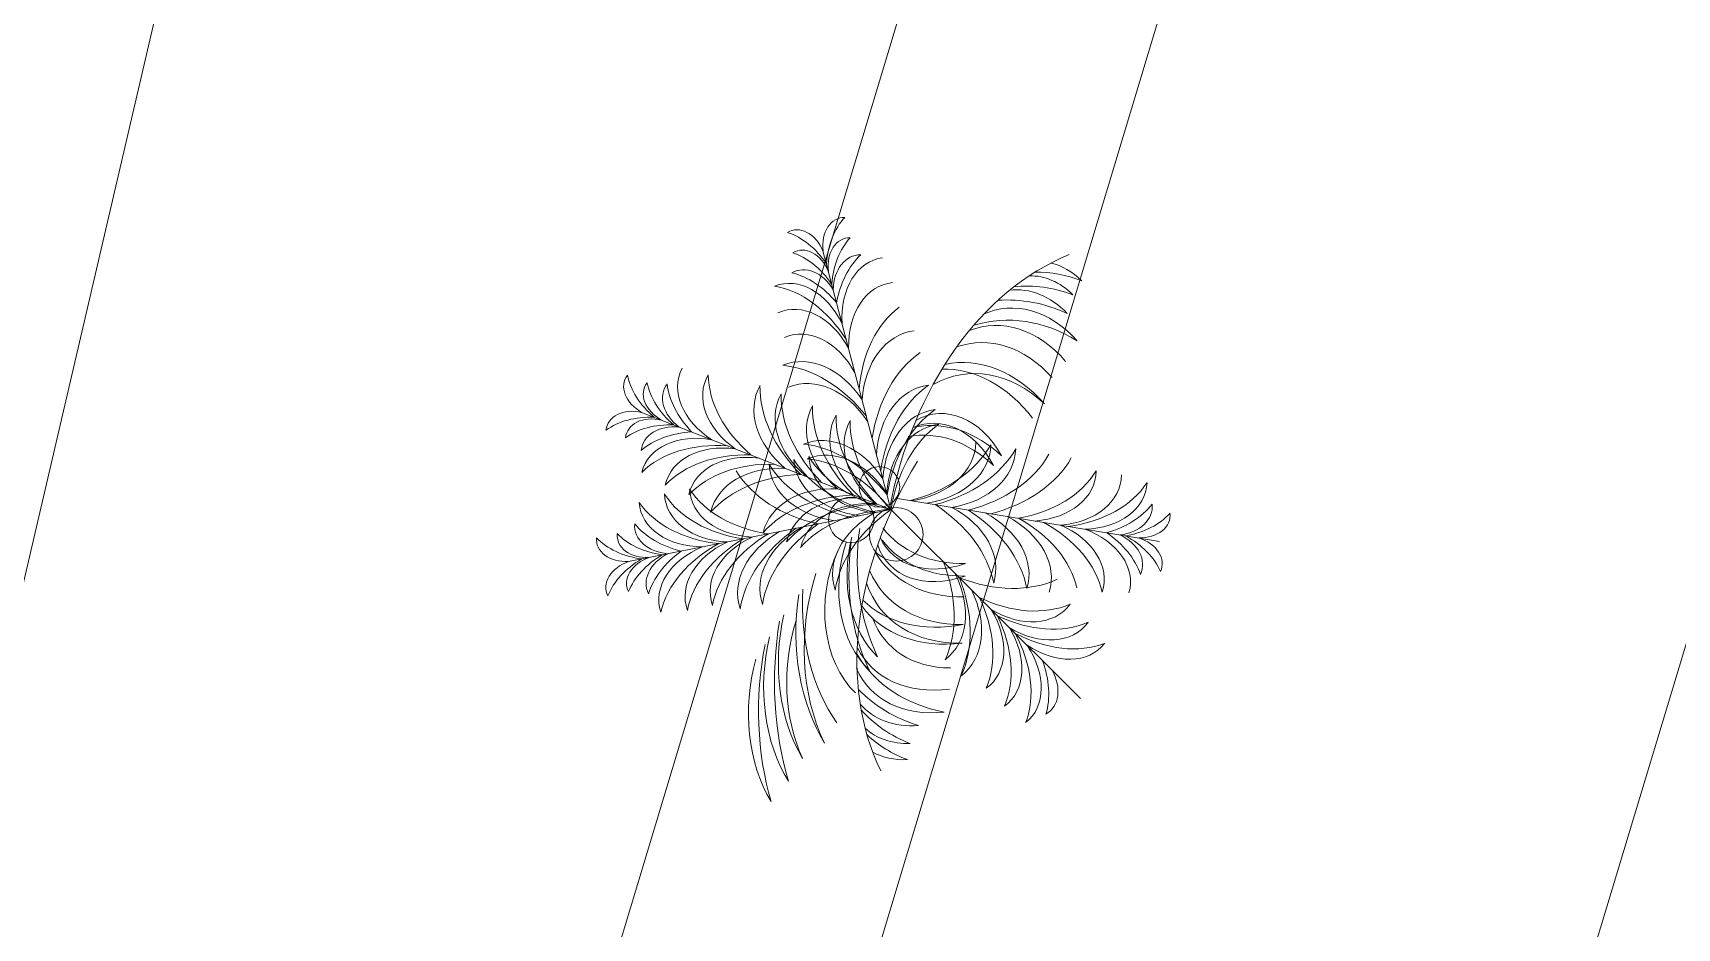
# Model space of a CAD drawing. Header units: millimetres. Extents: x 474016 to 477875, y 2288607 to 2292200.
# Drawn here: x 474348.53 to 474374.92, y 2289684.97 to 2289699.34 of the extents above; entities that cross this region are included whole.
import ezdxf

# ---------------------------------------------------------------- set-up
doc = ezdxf.new("R2010")
doc.units = ezdxf.units.MM
doc.header["$LTSCALE"] = 50
for name, color, linetype, lineweight in [('BANQUETA', 251, 'Continuous', 5), ('JARDIN-HP', 64, 'Continuous', 5), ('JARDINES', 98, 'Continuous', 13)]:
    doc.layers.add(name, color=color, linetype=linetype, lineweight=lineweight)

# ---------------------------------------------------------------- blocks, each defined once
blk = doc.blocks.new('A$C41BB26E9')
at = {"color": 0}
for p in [(1.999, 1.925), (3.251, -3.539)]:
    blk.add_line(p, (2.054, -0.938), dxfattribs=at)
at = {"color": 56}
for p, q in [((3.546, 1.506), (2.054, -0.938)), ((-0.293, 0.701), (2.054, -0.938)), ((1.382, -3.752), (1.923, -0.941))]:
    blk.add_line(p, q, dxfattribs=at)
for centre, radius in [((2.303, -0.578), 0.243), ((1.869, -0.738), 0.217), ((2.284, -1.082), 0.287)]:
    blk.add_circle(centre, radius)
at = {"color": 56, "true_color": 0x7a7a00}
for centre, major_axis, ratio, start_param, end_param in [((1.739, 1.845), (-0.007, 0.369), 0.723404, -1.366779, 0.20531), ((1.417, 1.375), (-0.018, 0.909), 0.723404, -1.121531, -0.433471), ((2.262, 1.855), (-0.007, 0.369), 0.723404, -0.20531, 1.366779), ((2.602, 1.398), (-0.018, 0.909), 0.723404, 0.433471, 1.121531), ((1.743, 1.62), (-0.007, 0.369), 0.723404, -1.366779, 0.20531), ((1.421, 1.15), (-0.018, 0.909), 0.723404, -1.121531, -0.433471), ((2.266, 1.63), (-0.007, 0.369), 0.723404, -0.20531, 1.366779), ((2.606, 1.173), (-0.018, 0.909), 0.723404, 0.433471, 1.121531), ((1.695, 1.314), (-0.009, 0.47), 0.723404, -1.190837, 0.194817), ((1.346, 0.731), (-0.022, 1.114), 0.723404, -0.994705, -0.373636), ((2.326, 1.326), (-0.009, 0.47), 0.723404, -0.194817, 1.190837), ((2.697, 0.758), (-0.022, 1.114), 0.723404, 0.373636, 0.994705), ((2.76, 1.355), (0.473, 0.776), 0.723404, -1.121531, -0.433471), ((3.283, 1.579), (0.192, 0.315), 0.723404, -1.366779, 0.20531), ((1.473, 0.902), (-0.015, 0.782), 0.723404, -1.305586, 0.091225), ((2.564, 0.923), (-0.015, 0.782), 0.723404, -0.091225, 1.305586), ((2.925, 0.425), (-0.026, 1.348), 0.723404, 0.312027, 1.166602), ((2.552, 0.926), (0.407, 0.667), 0.723404, -1.305586, 0.091225), ((1.99, 0.678), (0.702, 1.151), 0.723404, -1.166602, -0.312027), ((3.166, 1.386), (0.192, 0.315), 0.723404, -1.366779, 0.20531), ((2.642, 1.163), (0.473, 0.776), 0.723404, -1.121531, -0.433471), ((3.771, 0.738), (0.473, 0.776), 0.723404, 0.433471, 1.121531), ((3.73, 1.306), (0.192, 0.315), 0.723404, -0.20531, 1.366779), ((1.457, 0.572), (-0.016, 0.83), 0.723404, -1.24346, 0.110756), ((2.593, 0.594), (-0.016, 0.83), 0.723404, -0.110756, 1.24346), ((2.954, 0.066), (-0.027, 1.414), 0.723404, 0.281779, 1.115718), ((2.961, 1.155), (0.245, 0.401), 0.723404, -1.190837, 0.194817), ((2.354, 0.85), (0.58, 0.951), 0.723404, -0.994705, -0.373636), ((3.613, 1.114), (0.192, 0.315), 0.723404, -0.20531, 1.366779), ((1.116, 0.031), (-0.027, 1.414), 0.723404, -1.115718, -0.281779), ((2.361, 0.656), (0.432, 0.708), 0.723404, -1.24346, 0.110756), ((1.784, 0.383), (0.737, 1.208), 0.723404, -1.115718, -0.281779), ((3.5, 0.826), (0.245, 0.401), 0.723404, -0.194817, 1.190837), ((3.654, 0.546), (0.473, 0.776), 0.723404, 0.433471, 1.121531), ((-0.082, 0.873), (-0.303, 0.211), 0.723404, -0.20531, 1.366779), ((0.487, 0.878), (-0.745, 0.52), 0.723404, 0.433471, 1.121531), ((0.849, 0.569), (-0.641, 0.447), 0.723404, -0.091225, 1.305586), ((1.464, 0.568), (-1.105, 0.772), 0.723404, 0.312027, 1.166602), ((2.599, 0.32), (-0.016, 0.83), 0.723404, -0.110756, 1.24346), ((2.96, -0.208), (-0.027, 1.414), 0.723404, 0.281779, 1.115718), ((2.219, 0.422), (0.432, 0.708), 0.723404, -1.24346, 0.110756), ((1.641, 0.149), (0.737, 1.208), 0.723404, -1.115718, -0.281779), ((3.484, 0.358), (0.407, 0.667), 0.723404, -0.091225, 1.305586), ((3.508, 0.147), (0.58, 0.951), 0.723404, 0.373636, 0.994705), ((0.102, 0.744), (-0.303, 0.211), 0.723404, -0.20531, 1.366779), ((0.672, 0.75), (-0.745, 0.52), 0.723404, 0.433471, 1.121531), ((0.383, 0.614), (-0.385, 0.269), 0.723404, -0.194817, 1.190837), ((1.061, 0.579), (-0.913, 0.638), 0.723404, 0.373636, 0.994705), ((1.133, 0.399), (-0.68, 0.475), 0.723404, -0.110756, 1.24346), ((1.38, -0.167), (-0.02, 1.008), 0.723404, -1.13012, 0.094138), ((2.699, -0.141), (-0.02, 1.008), 0.723404, -0.094138, 1.13012), ((3.332, 0.064), (0.432, 0.708), 0.723404, -0.110756, 1.24346), ((3.521, -0.256), (0.702, 1.151), 0.723404, 0.312027, 1.166602), ((-0.382, 0.443), (-0.303, 0.211), 0.723404, -1.366779, 0.20531), ((1.357, 0.242), (-0.68, 0.475), 0.723404, -0.110756, 1.24346), ((1.008, -0.803), (-0.033, 1.69), 0.723404, -1.023266, -0.261161), ((3.095, -0.763), (-0.033, 1.69), 0.723404, 0.261161, 1.023266), ((1.118, -0.469), (0.88, 1.443), 0.723404, -1.023266, -0.261161), ((3.353, -0.575), (0.737, 1.208), 0.723404, 0.281779, 1.115718), ((-0.191, -0.093), (-0.745, 0.52), 0.723404, -1.121531, -0.433471), ((-0.197, 0.314), (-0.303, 0.211), 0.723404, -1.366779, 0.20531), ((-0.006, -0.222), (-0.745, 0.52), 0.723404, -1.121531, -0.433471), ((1.789, 0.052), (-0.827, 0.577), 0.723404, -0.094138, 1.13012), ((2.525, 0.007), (-1.386, 0.967), 0.723404, 0.261161, 1.023266), ((1.988, -0.087), (-0.827, 0.577), 0.723404, -0.094138, 1.13012), ((1.385, -0.41), (-0.02, 1.008), 0.723404, -1.13012, 0.094138), ((1.013, -1.046), (-0.033, 1.69), 0.723404, -1.023266, -0.261161), ((3.21, -0.808), (0.737, 1.208), 0.723404, 0.281779, 1.115718), ((3.189, -0.169), (0.432, 0.708), 0.723404, -0.110756, 1.24346), ((0.224, -0.326), (-0.641, 0.447), 0.723404, -1.305586, 0.091225), ((0.022, 0.096), (-0.385, 0.269), 0.723404, -1.190837, 0.194817), ((0.288, -0.529), (-0.913, 0.638), 0.723404, -0.994705, -0.373636), ((1.586, -0.44), (0.525, 0.861), 0.723404, -1.13012, 0.094138), ((0.93, -0.777), (0.88, 1.443), 0.723404, -1.023266, -0.261161), ((3.026, -0.612), (0.525, 0.861), 0.723404, -0.094138, 1.13012), ((0.482, -0.534), (-0.68, 0.475), 0.723404, -1.24346, 0.110756), ((1.391, -0.77), (-0.02, 1.008), 0.723404, -1.13012, 0.094138), ((1.02, -1.406), (-0.033, 1.69), 0.723404, -1.023266, -0.261161), ((2.505, -0.448), (-0.827, 0.577), 0.723404, -0.094138, 1.13012), ((3.24, -0.493), (-1.386, 0.967), 0.723404, 0.261161, 1.023266), ((1.445, -0.67), (0.525, 0.861), 0.723404, -1.13012, 0.094138), ((0.79, -1.007), (0.88, 1.443), 0.723404, -1.023266, -0.261161), ((2.71, -0.744), (-0.02, 1.008), 0.723404, -0.094138, 1.13012), ((3.107, -1.365), (-0.033, 1.69), 0.723404, 0.261161, 1.023266), ((2.9, -0.819), (0.525, 0.861), 0.723404, -0.094138, 1.13012), ((3.026, -1.349), (0.88, 1.443), 0.723404, 0.261161, 1.023266), ((1.397, -1.04), (-0.02, 1.008), 0.723404, -1.13012, 0.094138), ((2.638, -0.541), (-0.827, 0.577), 0.723404, -0.094138, 1.13012), ((3.373, -0.586), (-1.386, 0.967), 0.723404, 0.261161, 1.023266), ((1.361, -0.809), (0.525, 0.861), 0.723404, -1.13012, 0.094138), ((0.705, -1.146), (0.88, 1.443), 0.723404, -1.023266, -0.261161), ((2.716, -1.014), (-0.02, 1.008), 0.723404, -0.094138, 1.13012), ((2.9, -1.556), (0.88, 1.443), 0.723404, 0.261161, 1.023266), ((0.944, -1.284), (-1.16, 0.81), 0.723404, -1.115718, -0.281779), ((1.034, -1.03), (-0.827, 0.577), 0.723404, -1.13012, 0.094138), ((1.025, -1.676), (-0.033, 1.69), 0.723404, -1.023266, -0.261161), ((1.4, -1.202), (-0.02, 1.008), 0.723404, -1.13012, 0.094138), ((3.112, -1.635), (-0.033, 1.69), 0.723404, 0.261161, 1.023266), ((2.719, -1.176), (-0.02, 1.008), 0.723404, -0.094138, 1.13012), ((3.115, -1.797), (-0.033, 1.69), 0.723404, 0.261161, 1.023266), ((3.704, -2.103), (-2.624, 0.637), 0.714286, 4.179349, 4.820469), ((4.122, -1.283), (-1.534, 0.372), 0.714286, 3.888492, 4.926001), ((1.028, -1.838), (-0.033, 1.69), 0.723404, -1.023266, -0.261161), ((2.716, -1.653), (-1.879, 0.456), 0.714286, 3.806569, 4.639337), ((3.47, -1.48), (-1.656, 0.402), 0.714286, 3.88992, 4.86288), ((3.29, -2.282), (-2.814, 0.683), 0.714286, 4.170125, 4.780311), ((3.78, -1.381), (-1.599, 0.388), 0.714286, 3.86745, 4.883323), ((1.528, -1.375), (-0.827, 0.577), 0.723404, -1.13012, 0.094138), ((2.487, -1.496), (0.525, 0.861), 0.723404, -0.094138, 1.13012), ((2.952, -1.39), (-1.112, 0.27), 0.714286, 3.627505, 5.149011), ((3.161, -1.824), (-1.864, 0.452), 0.714286, 3.982805, 4.982914), ((3.658, -1.569), (-1.56, 0.378), 0.714286, 4.003422, 4.972752), ((1.824, -2.05), (-1.386, 0.967), 0.723404, -1.023266, -0.261161), ((2.487, -2.233), (0.88, 1.443), 0.723404, 0.261161, 1.023266), ((2.098, -2.039), (-1.864, 0.452), 0.714286, 3.982805, 4.744909), ((2.508, -1.48), (-1.112, 0.27), 0.714286, 3.627505, 4.912474), ((2.265, -2.005), (-1.864, 0.452), 0.714286, 3.982805, 4.744909), ((2.675, -1.447), (-1.112, 0.27), 0.714286, 3.627505, 4.993486), ((1.834, -1.504), (-0.899, 0.484), 0.72, -0.281097, 1.084884), ((2.046, -2.205), (-1.386, 0.967), 0.723404, -1.023266, -0.261161), ((1.96, -1.46), (-0.899, 0.484), 0.72, -0.200085, 1.084884), ((1.883, -1.622), (-0.827, 0.577), 0.723404, -1.13012, 0.094138), ((2.178, -2.298), (-1.386, 0.967), 0.723404, -1.023266, -0.261161), ((2.745, -1.688), (-1.507, 0.812), 0.72, -0.03252, 0.729584), ((1.939, -1.971), (-1.507, 0.812), 0.72, -0.270525, 0.729584), ((2.016, -1.667), (-1.52, 0.819), 0.72, 0.073052, 0.90582), ((2.619, -1.732), (-1.507, 0.812), 0.72, -0.03252, 0.729584), ((0.804, -1.812), (1.484, 0.855), 0.72, -0.729584, 0.03252), ((1.582, -1.562), (0.885, 0.51), 0.72, -1.084884, 0.200085), ((0.931, -1.853), (1.484, 0.855), 0.72, -0.729584, 0.03252), ((1.71, -1.602), (0.885, 0.51), 0.72, -1.084884, 0.281097), ((1.144, -1.921), (1.484, 0.855), 0.72, -0.729584, 0.12698), ((1.426, -2.011), (1.484, 0.855), 0.72, -0.729584, 0.213498), ((1.617, -2.072), (1.484, 0.855), 0.72, -0.729584, 0.270525), ((1.531, -1.771), (1.496, 0.862), 0.72, -0.90582, -0.073052), ((1.643, -1.929), (1.52, 0.876), 0.72, -0.831119, 0.049618), ((0.867, -1.982), (-1.241, 0.668), 0.72, -0.213612, 0.823897), ((1.917, -2.392), (-2.123, 1.143), 0.72, -0.10808, 0.53304), ((1.154, -1.911), (-1.293, 0.697), 0.72, -0.170934, 0.844939), ((1.033, -0.039), (0.319, 1.659), 0.723404, 3.402754, 4.164858), ((1.322, -0.57), (0.19, 0.99), 0.723404, 3.047455, 4.271712), ((2.401, -1.99), (1.273, 0.733), 0.72, -0.844939, 0.170934), ((1.652, -2.492), (2.089, 1.203), 0.72, -0.53304, 0.10808), ((2.69, -2.053), (1.221, 0.704), 0.72, -0.823897, 0.213612), ((1.482, -2.459), (-2.105, 1.134), 0.72, 0.016555, 0.382187), ((0.429, -1.859), (-1.012, 0.545), 0.72, 0.006837, 0.780102), ((1.981, -2.43), (-2.379, 1.282), 0.72, 0.051792, 0.431948), ((0.982, -0.304), (0.319, 1.659), 0.723404, 3.402754, 4.164858), ((1.292, -0.729), (0.19, 0.99), 0.723404, 3.047455, 4.271712), ((3.032, -0.698), (0.319, 1.659), 0.723404, 2.118327, 2.880431), ((1.589, -2.532), (2.342, 1.349), 0.72, -0.431948, -0.051792), ((3.123, -1.917), (0.996, 0.574), 0.72, -0.780102, -0.006837), ((2.089, -2.546), (2.072, 1.193), 0.72, -0.382187, -0.016555), ((1.309, -2.496), (-2.105, 1.134), 0.72, 0.093724, 0.382187), ((0.097, -1.885), (-0.877, 0.472), 0.72, 0.078285, 0.75224), ((1.241, -0.994), (0.19, 0.99), 0.723404, 3.047455, 4.271712), ((2.536, -1.243), (0.19, 0.99), 0.723404, 2.011473, 3.235731), ((3.456, -1.934), (0.863, 0.497), 0.72, -0.75224, -0.078285), ((2.262, -2.578), (2.072, 1.193), 0.72, -0.382187, -0.093724), ((-0.076, -1.922), (-0.877, 0.472), 0.72, 0.267806, 0.75224), ((0.914, -0.658), (0.319, 1.659), 0.723404, 3.402754, 4.164858), ((2.964, -1.052), (0.319, 1.659), 0.723404, 2.118327, 2.880431), ((3.63, -1.966), (0.863, 0.497), 0.72, -0.75224, -0.267806), ((2.468, -1.597), (0.19, 0.99), 0.723404, 2.011473, 3.235731), ((0.868, -0.896), (0.319, 1.659), 0.723404, 3.402754, 4.164858), ((0.885, -1.467), (0.267, 1.389), 0.723404, 3.423371, 4.25731), ((2.691, -1.814), (0.267, 1.389), 0.723404, 2.025875, 2.859814), ((2.422, -1.835), (0.19, 0.99), 0.723404, 2.011473, 3.235731), ((1.129, -2.058), (0.157, 0.815), 0.723404, 3.030837, 4.385053), ((2.639, -2.083), (0.267, 1.389), 0.723404, 2.025875, 2.859814), ((0.788, -2.093), (0.255, 1.324), 0.723404, 3.45362, 4.308195), ((1.077, -2.327), (0.157, 0.815), 0.723404, 3.030837, 4.385053), ((2.193, -2.542), (0.157, 0.815), 0.723404, 1.898132, 3.252348), ((1.037, -2.655), (0.148, 0.768), 0.723404, 3.050367, 4.447179), ((2.109, -2.861), (0.148, 0.768), 0.723404, 1.836006, 3.232818), ((0.941, -2.466), (0.21, 1.094), 0.723404, 3.515228, 4.136297), ((1.806, -3.218), (0.089, 0.462), 0.723404, 1.950755, 3.33641), ((2.268, -2.721), (0.21, 1.094), 0.723404, 2.146888, 2.767957), ((0.944, -2.891), (0.172, 0.893), 0.723404, 3.575063, 4.263123), ((2.108, -3.115), (0.172, 0.893), 0.723404, 2.020062, 2.708122), ((1.181, -3.408), (0.07, 0.363), 0.723404, 2.936283, 4.508372), ((1.695, -3.507), (0.07, 0.363), 0.723404, 1.774814, 3.346903)]:
    blk.add_ellipse(centre, major_axis=major_axis, ratio=ratio, start_param=start_param, end_param=end_param, dxfattribs=at)
at = {"color": 56}
for centre, major_axis, ratio, start_param, end_param in [((3.011, -1.71), (-1.909, 0.463), 0.714286, 3.88127, 4.762007), ((1.75, -1.53), (-0.827, 0.577), 0.723404, -1.13012, 0.094138), ((2.383, -4.345), (-3.881, 2.091), 0.72, -1.122445, -0.180287), ((1.425, -1.854), (-1.339, 0.721), 0.72, -0.150491, 0.822469), ((1.909, -1.829), (-1.544, 0.832), 0.72, -0.049618, 0.831119), ((2.147, -2.08), (1.242, 0.715), 0.72, -0.708967, 0.260363), ((1.186, -3.099), (0.089, 0.462), 0.723404, 2.946776, 4.33243)]:
    blk.add_ellipse(centre, major_axis=major_axis, ratio=ratio, start_param=start_param, end_param=end_param, dxfattribs=at)
at = {"color": 0}
for centre, major_axis, ratio, start_param, end_param in [((1.529, -1.844), (-1.386, 0.967), 0.723404, -1.023266, -0.261161), ((1.242, -4.458), (3.82, 2.201), 0.72, 0.180287, 1.122445)]:
    blk.add_ellipse(centre, major_axis=major_axis, ratio=ratio, start_param=start_param, end_param=end_param, dxfattribs=at)
at = {"color": 56, "true_color": 0x7a7a00, "extrusion": (0, 0, -1)}
for centre, major_axis, start_param, end_param in [((2.966, -0.422), (-0.706, 1.535), 3.402754, 4.164858), ((1.171, -1.515), (-0.706, 1.535), 2.118327, 2.880431), ((2.88, -1.154), (-0.421, 0.916), 3.047455, 4.271712), ((3.068, -0.643), (-0.706, 1.535), 3.402754, 4.164858), ((2.981, -1.375), (-0.421, 0.916), 3.047455, 4.271712), ((1.517, -1.97), (-0.591, 1.285), 2.025875, 2.859814), ((3.187, -1.201), (-0.591, 1.285), 3.423371, 4.25731), ((2.059, -2.309), (-0.347, 0.754), 1.898132, 3.252348), ((1.632, -2.219), (-0.591, 1.285), 2.025875, 2.859814), ((3.092, -1.834), (-0.347, 0.754), 3.030837, 4.385053), ((3.302, -1.45), (-0.591, 1.285), 3.423371, 4.25731), ((2.174, -2.557), (-0.347, 0.754), 1.898132, 3.252348), ((3.206, -2.082), (-0.347, 0.754), 3.030837, 4.385053), ((1.802, -2.536), (-0.563, 1.225), 1.974991, 2.829566), ((2.332, -2.848), (-0.327, 0.71), 1.836006, 3.232818), ((3.432, -1.787), (-0.563, 1.225), 3.45362, 4.308195), ((3.324, -2.392), (-0.327, 0.71), 3.050367, 4.447179), ((3.372, -2.185), (-0.465, 1.012), 3.515228, 4.136297), ((3.285, -2.858), (-0.196, 0.427), 2.946776, 4.33243)]:
    blk.add_ellipse(centre, major_axis=major_axis, ratio=0.723404, start_param=start_param, end_param=end_param, dxfattribs=at)

msp = doc.modelspace()

# ---------------------------------------------------------------- linework, layer by layer
at = {"layer": 'BANQUETA'}
for points in [[(474592.669, 2289917.516), (474469.242, 2289993.484, 0.492323), (474466.278, 2289992.358), (474362.781, 2289648.761, 0.803844), (474369.603, 2289644.952), (474595.355, 2289899.332)], [(474220.163, 2289699.929), (474341.901, 2289671.558, 0.414214), (474344.303, 2289673.052), (474355.424, 2289720.773, 0.414214), (474353.93, 2289723.175), (474232.192, 2289751.546)]]:
    msp.add_lwpolyline(points, format="xyb", dxfattribs=at)
at = {"layer": 'JARDINES'}
for p, q in [((474353.623, 2289670.366), (474368.073, 2289718.339)), ((474357.527, 2289669.457), (474371.977, 2289717.429))]:
    msp.add_line(p, q, dxfattribs=at)

# ---------------------------------------------------------------- block references
at = {"layer": 'JARDIN-HP', "color": 8, "xscale": -1.499999999962913, "yscale": 1.5, "zscale": 1.499999999999985, "rotation": 69.80682416141926}
msp.add_blockref('A$C41BB26E9', (474362.043, 2289695.062), dxfattribs=at)

doc.saveas('drawing.dxf')
